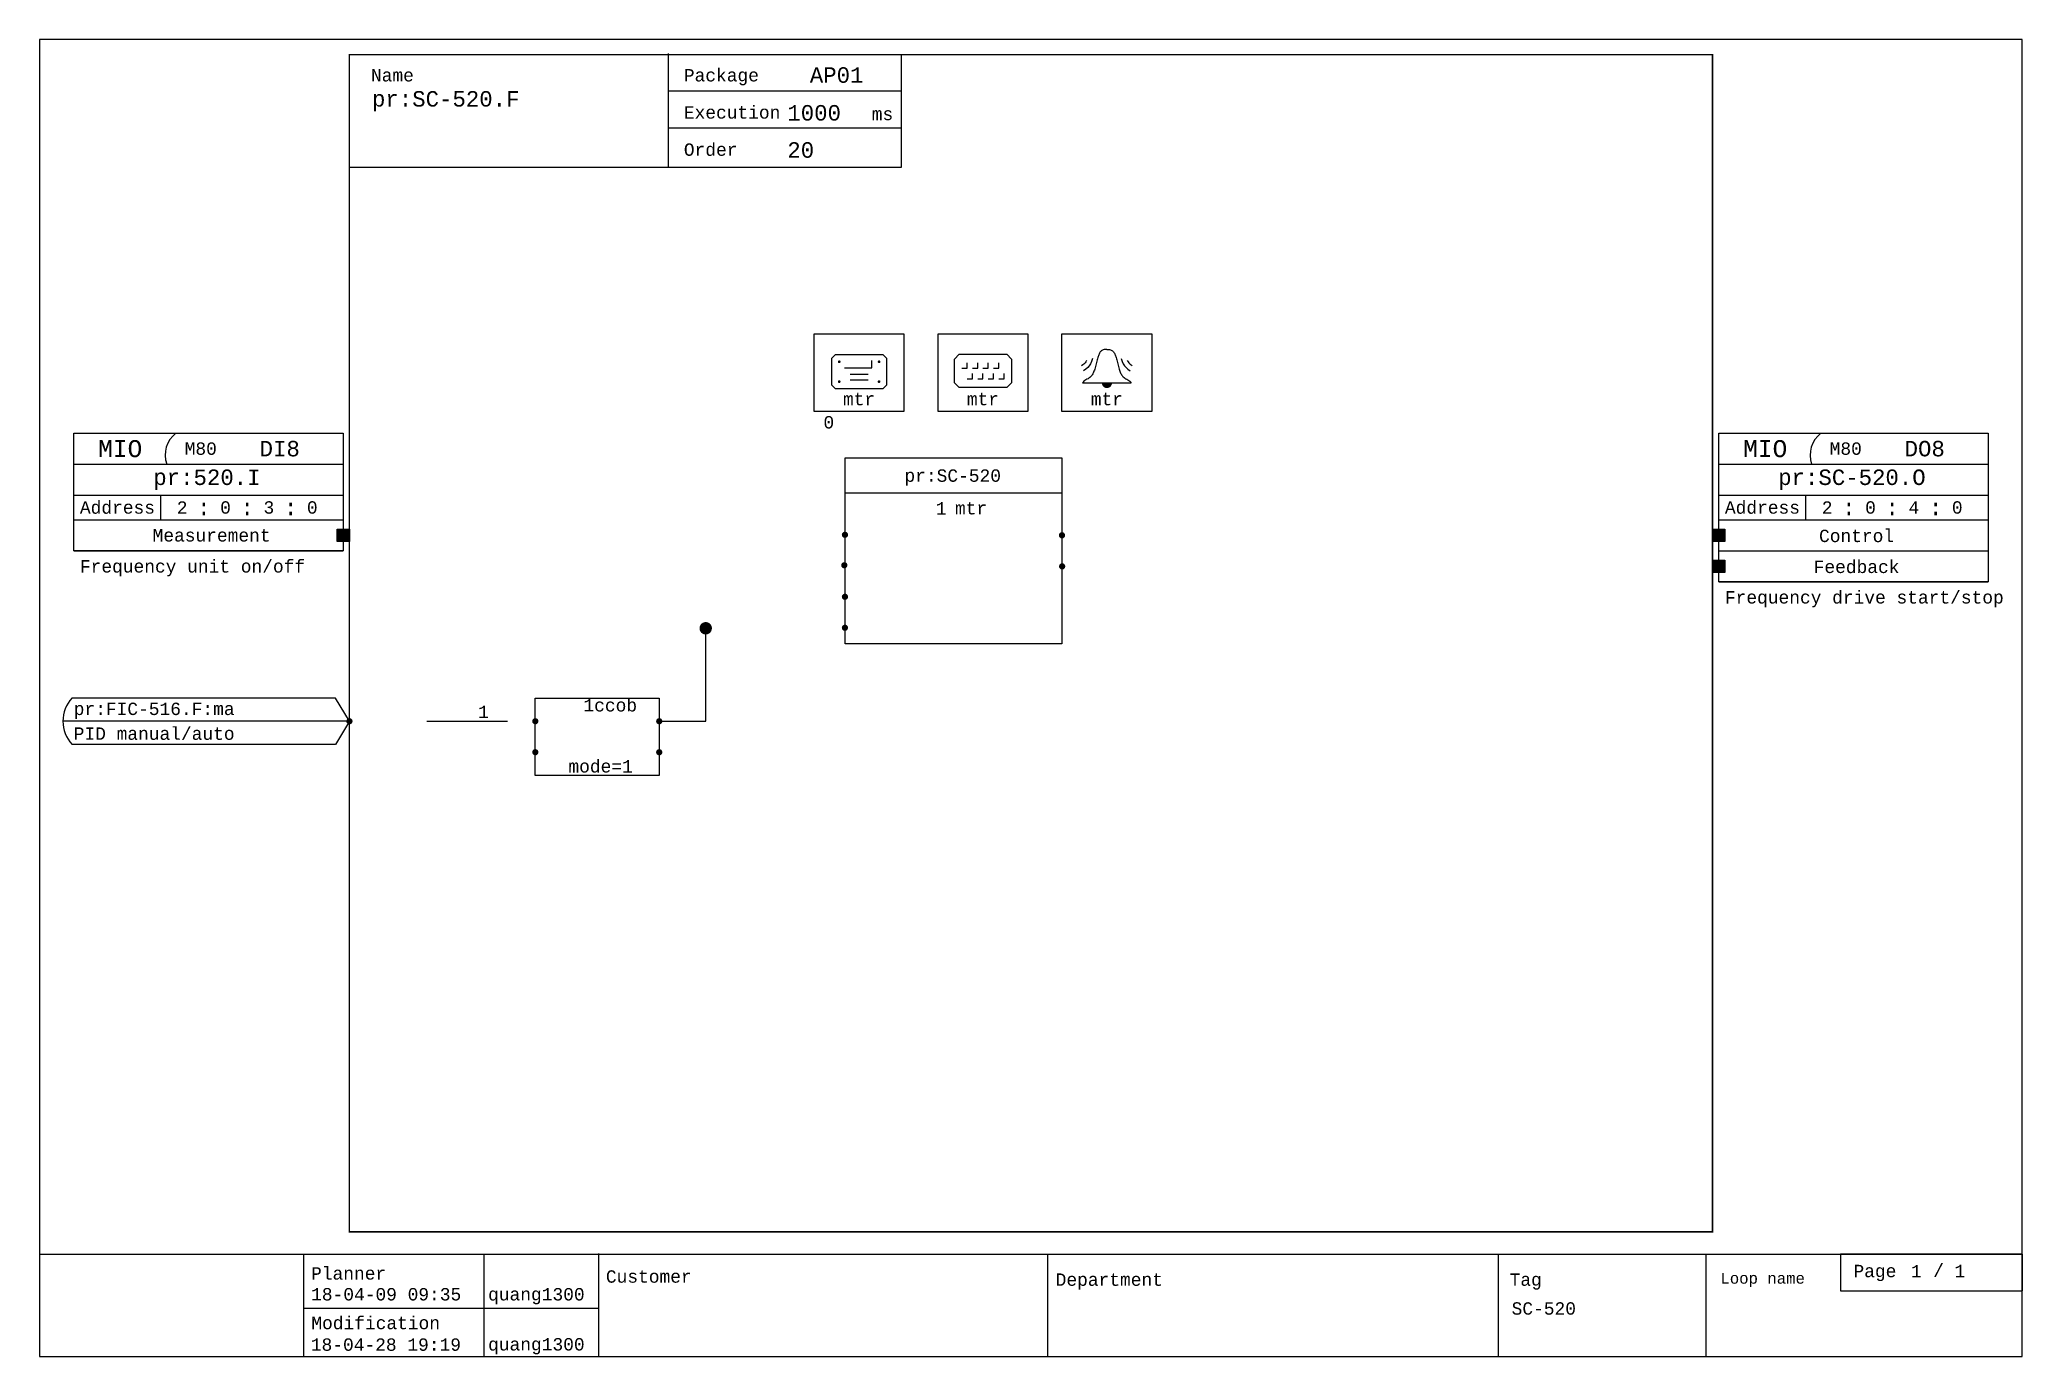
# Model space of a CAD drawing. Extents: x 0 to 640, y 0 to 425.
import ezdxf
from ezdxf.enums import TextEntityAlignment as Align

# ---------------------------------------------------------------- set-up
doc = ezdxf.new("R2010")
doc.units = 0
doc.header["$LTSCALE"] = 15
doc.header["$MEASUREMENT"] = 0
doc.layers.get('0').update_dxf_attribs({"linetype": 'CONTINUOUS'})
doc.layers.add('1', color=7, linetype='CONTINUOUS')
doc.styles.add('MONOTXT', font='Monotxt.shx')
doc.styles.get("Standard").update_dxf_attribs({"font": 'Monotxt.shx'})
doc.styles.add('TXT', font='Monotxt.shx')

# ---------------------------------------------------------------- blocks, each defined once
blk = doc.blocks.new('-SADMIN')
blk.add_lwpolyline([(1.28, 33), (1.28, 21.12), (60.01, 21.12), (60.01, 33), (1.28, 33)])
at = {"color": 7, "style": 'TXT'}
blk.add_text('Page', height=4, dxfattribs=at).set_placement((5.5, 25.54))
blk.add_text('/', height=4).set_placement((31.25, 25.72))
at = {"color": 7}
for tag, p in [('$PAGE_NO', (24.05, 25.52)), ('$PAGE_TOTAL', (38.1, 25.54))]:
    blk.add_attdef(tag, p, '', height=4, dxfattribs=at)
at = {"color": 7, "style": 'TXT', "flags": 1}
blk.add_attdef('$PAGE_CURR', (21.19, 20.01), '', height=4, dxfattribs=at)
at = {"color": 7, "flags": 1}
blk.add_attdef('$PAGE_SIZE', (21.19, 14.96), '', height=4, dxfattribs=at)
blk = doc.blocks.new('-ADMIN')
blk.add_line((85.24, 15.56), (180.37, 15.56))
at = {"color": 7}
blk.add_lwpolyline([(0, 0), (640, 0), (640, 425), (0, 425)], close=True, dxfattribs=at)
for points in [[(0, 33), (640, 33)], [(85.16, 32.99), (85.16, 0.02)], [(143.42, 33), (143.42, 0.02)], [(180.43, 33.2), (180.43, 0.02)], [(325.3, 32.67), (325.3, 0.14)], [(470.8, 32.67), (470.8, 0.14)], [(537.79, 32.67), (537.79, 0.14)]]:
    blk.add_lwpolyline(points, dxfattribs=at)
for s, height, p in [('Planner', 4, (87.62, 24.77)), ('Customer', 4, (182.78, 23.77)), ('Department', 4, (327.97, 22.77)), ('Tag', 4, (474.51, 22.77)), ('Loop name', 3.5, (542.55, 23.45)), ('Modification', 4, (87.7, 8.77))]:
    blk.add_text(s, height=height).set_placement(p)
at = {"color": 7, "style": 'MONOTXT'}
for tag, p, height in [('$PROCESSAREA1', (368, 23), 5), ('$CREATED', (87.63, 18.04), 4), ('$CREATOR', (144.76, 18.04), 4), ('$PROCESSAREA2', (368, 16), 5), ('$PROCESSAREA3', (368, 9), 5), ('$NAME', (475.15, 13.45), 4), ('$DESCRIPTION1', (543.15, 13.86), 4), ('$PROCESSAREA4', (368, 2), 5), ('$DESCRIPTION2', (543.24, 4.73), 4), ('$MODIFIED', (87.54, 1.79), 4), ('$MODIFIER', (144.76, 1.89), 4)]:
    blk.add_attdef(tag, p, '', height=height, dxfattribs=at)
at = {"color": 7, "style": 'MONOTXT', "flags": 1}
blk.add_attdef('$STATUS', (605, 5), '', height=4, dxfattribs=at)
blk = doc.blocks.new('-FADMIN')
for p, q in [((202.95, 408.51), (277.95, 408.51)), ((202.95, 396.51), (277.95, 396.51))]:
    blk.add_line(p, q)
at = {"const_width": 0.5}
blk.add_lwpolyline([(539.98, 420.17), (539.98, 40.17), (99.98, 40.17), (99.98, 420.17), (539.98, 420.17)], dxfattribs=at)
for points in [[(99.92, 383.79), (278.21, 383.79), (278.21, 420.22)], [(202.95, 383.77), (202.95, 420.51)]]:
    blk.add_lwpolyline(points)
for s, p in [('Name', (106.95, 411.51)), ('Package', (207.95, 411.51)), ('Execution', (207.95, 399.51)), ('ms', (268.6, 399.01)), ('Order', (207.95, 387.51))]:
    blk.add_text(s, height=4).set_placement(p)
for tag, p in [('$DESTINATION', (248.61, 411.08)), ('$NAME', (107.28, 403.4)), ('$EXECUTION', (241.35, 398.89)), ('$ORDINAL', (241.35, 386.89))]:
    blk.add_attdef(tag, p, '', height=5)
blk = doc.blocks.new('MTR_GEN')
blk.add_line((0.24, 13.71), (70.18, 13.71))
at = {"color": 7}
blk.add_lwpolyline([(0, 25), (70, 25), (70, -35), (0, -35)], close=True, dxfattribs=at)
at = {"const_width": 1}
for points in [[(-0.56, 0.17, 1), (0.44, 0.17, 1)], [(-0.76, -9.66, 1), (0.24, -9.66, 1)], [(69.56, -10.02, 1), (70.56, -10.02, 1)], [(-0.56, -19.83, 1), (0.44, -19.83, 1)], [(-0.56, -29.83, 1), (0.44, -29.83, 1)]]:
    blk.add_lwpolyline(points, format="xyb", close=True, dxfattribs=at)
at = {"color": 6, "const_width": 1}
blk.add_lwpolyline([(69.51, 0.01, 1), (70.51, 0.01, 1)], format="xyb", close=True, dxfattribs=at)
blk.add_text('mtr', height=4).set_placement((35.46, 6.76))
blk.add_attdef('$PORT', text='', height=4).set_placement((34.74, 18.69), align=Align.MIDDLE)
blk.add_attdef('$ORDER', text='', height=4).set_placement((32.75, 6.72), align=Align.RIGHT)
for tag, p, flags in [('$NAME', (49.97, 7.17), 3), ('INS<', (2.68, -1.87), 2), ('TON=', (24.07, -2.33), 1), ('TOFF=', (23.73, -7.14), 1), ('M<', (2.48, -11.74), 2), ('A<', (2.68, -21.87), 2), ('MA<', (2.68, -31.87), 2)]:
    blk.add_attdef(tag, p, '', height=4, dxfattribs=dict(flags=flags))
at = {"color": 7, "flags": 2}
for tag, p in [('ON>', (67.7, -1.78)), ('ONB<', (68.07, -11.58))]:
    blk.add_attdef(tag, text='', height=4, dxfattribs=at).set_placement(p, align=Align.RIGHT)
at = {"color": 7, "flags": 1}
for tag, p in [('MAC<', (25.35, -13.02)), ('AMC<', (24.97, -18.8))]:
    blk.add_attdef(tag, p, '', height=4, dxfattribs=at)
blk = doc.blocks.new('-IO_DO8_BO')
at = {"color": 7}
for p, q in [((2, 23), (89, 23)), ((2, 13), (89, 13)), ((30, 13), (30, 5)), ((2, 5), (89, 5)), ((2, -5), (89, -5)), ((2, -15), (89, -15))]:
    blk.add_line(p, q, dxfattribs=at)
for points in [[(2, 33), (89, 33), (89, -15), (2, -15), (2, 33)], [(0, 2), (4, 2), (4, -2), (0, -2), (0, 2)], [(0, -8), (4, -8), (4, -12), (0, -12), (0, -8)]]:
    blk.add_lwpolyline(points, dxfattribs=at)
blk.add_arc((40.38, 25.94), 8.88, 127.27, 199.33, dxfattribs=at)
at = {"color": 6}
blk.add_solid([(0.04, 1.96), (3.96, 1.96), (0.04, -1.96), (3.96, -1.96)], dxfattribs=at)
at = {"color": 7}
blk.add_solid([(0.04, -8.04), (3.96, -8.04), (0.04, -11.96), (3.96, -11.96)], dxfattribs=at)
at = {"color": 7, "style": 'TXT'}
for s, height, p in [('MIO', 5.5, (17, 28)), ('M80', 4, (43, 28)), (':', 5, (44, 9)), (':', 5, (58, 9)), (':', 5, (72, 9)), ('Control', 4, (46.5, 0)), ('Feedback', 4, (46.5, -10))]:
    blk.add_text(s, height=height, dxfattribs=at).set_placement(p, align=Align.MIDDLE)
blk.add_text('Address', height=4, dxfattribs=at).set_placement((4, 9), align=Align.MIDDLE_LEFT)
for tag, p, flags in [('$IOCABINET', (61, 50), 1), ('$IOFBLOCK', (61, 45), 3), ('$ALTYPE', (61, 40), 3), ('$TYPE', (61, 35), 3), ('C<BO', (5, -1.5), 2), ('CB>BIN', (5, -11.5), 2), ('$PAR1', (4, -32), 1), ('$SIM_HEADER', (61, -32), 1), ('$PAR2', (4, -38), 1), ('$SIM_BASENAME1', (61, -38), 3), ('$PAR3', (4, -44), 1), ('$SIM_BASENAME2', (61, -44), 3), ('$PAR4', (4, -50), 1), ('$SIM_BASENAME3', (61, -50), 3), ('$PAR5', (4, -56), 1), ('$SIM_BASENAME4', (61, -56), 3), ('$PAR6', (4, -62), 1), ('$SIM_IOTYPE', (61, -62), 3), ('$SIM_TYPE', (61, -68), 3), ('$SIM_INTERFACEDEFAULTTYPE', (61, -74), 3), ('$SIM_VALUETYPE', (61, -80), 3), ('$SIM_MIN_ATTR', (61, -86), 3), ('$SIM_MAX_ATTR', (61, -92), 3), ('$SIM_SIMGRP', (61, -98), 1), ('$SIM_PERMITTED', (61, -104), 1), ('$SIM_LOCATION', (61, -110), 1), ('$SIM_DOCLINK1', (61, -116), 1), ('$SIM_DOCLINK2', (61, -122), 1), ('$SIM_DOCLINK3', (61, -128), 1), ('$SIM_DOCLINK4', (61, -134), 1), ('$SIM_DOCLINK5', (61, -140), 1), ('$SIM_IOMAPPING', (61, -146), 1), ('$SIM_DEVICETAG', (61, -152), 1), ('$SIM_TAG', (61, -158), 1), ('$SIM_SCANRATE', (61, -164), 1), ('$SIM_INTERFACETYPE', (61, -170), 1), ('$SIM_ADDINFO', (61, -176), 1), ('$SIM_COMMENTS', (61, -182), 1)]:
    blk.add_attdef(tag, p, '', height=4, dxfattribs=dict(at, flags=flags))
for tag, height, p in [('$IOCARDTYP', 5, (68.5, 28)), ('$NAME', 5, (45, 18)), ('$FBC(2-15)', 4, (37, 9)), ('$PIC(0-15)', 4, (51, 9)), ('$CARD(0-15)', 4, (65, 9)), ('$CHANNEL(0-7)', 4, (79, 9))]:
    blk.add_attdef(tag, text='', height=height, dxfattribs=at).set_placement(p, align=Align.MIDDLE)
blk.add_attdef('$COMMENT', (4, -22), '', height=4, dxfattribs=at)
blk = doc.blocks.new('-CE_MTR')
at = {"color": 7}
for points in [[(0, 0), (0, 25), (29, 25), (29, 0)], [(23.31, 17.22), (23.31, 8.44), (22.14, 7.28), (6.93, 7.28), (5.76, 8.44), (5.76, 17.22), (6.93, 18.39), (22.14, 18.39)]]:
    blk.add_lwpolyline(points, close=True, dxfattribs=at)
at = {"color": 7, "const_width": 0.44}
for points in [[(7.88, 16.04, 1), (8.32, 16.04, 1)], [(20.75, 16.04, 1), (21.19, 16.04, 1)], [(7.88, 9.61, 1), (8.32, 9.61, 1)], [(20.75, 9.61, 1), (21.19, 9.61, 1)]]:
    blk.add_lwpolyline(points, format="xyb", close=True, dxfattribs=at)
at = {"color": 7}
for points in [[(9.85, 14.08), (18.62, 14.08), (18.62, 16.41)], [(11.61, 12.07), (17.45, 12.07)], [(11.61, 10.25), (17.45, 10.25)]]:
    blk.add_lwpolyline(points, dxfattribs=at)
blk.add_text('mtr', height=4, dxfattribs=at).set_placement((14.5, 2), align=Align.CENTER)
blk.add_attdef('$DID', (3, -5.5), '', height=4, dxfattribs=at)
at = {"color": 7, "flags": 1}
for tag, p in [('$NAME', (5, -10)), ('$CR', (5, -15)), ('NAME1', (5, -20)), ('NAME2', (5, -25)), ('NAME3', (5, -30)), ('POS1', (5, -35)), ('POS2', (5, -40)), ('POS3', (5, -45)), ('OPTM', (5, -55)), ('INFO', (5, -50)), ('POSOP', (5, -60)), ('CURUNIT', (5, -65)), ('CURPREC', (5, -70)), ('E1SMB', (5, -80)), ('E1NAME', (5, -85)), ('E1ALMTXT', (5, -90)), ('E2SMB', (5, -95)), ('E2NAME', (5, -100)), ('E2ALMTXT', (5, -105)), ('E3SMB', (5, -110)), ('E3NAME', (5, -115)), ('E3ALMTXT', (5, -120)), ('E4SMB', (5, -125)), ('E4NAME', (5, -130)), ('E4ALMTXT', (5, -135)), ('E5SMB', (5, -140)), ('E5NAME', (5, -145)), ('E5ALTXT', (5, -150)), ('E6SMB', (5, -155)), ('E6NAME', (5, -160)), ('E6ALMTXT', (5, -165)), ('--FON', (5, -170)), ('--FOFF', (5, -175)), ('--WD', (5, -180)), ('--CURHH', (5, -185)), ('--CURH', (5, -190)), ('--E1', (5, -195)), ('--E2', (5, -200)), ('--E3', (5, -205)), ('--E4', (5, -210)), ('--E5', (5, -215)), ('--E6', (5, -220)), ('---OMA', (5, -225)), ('---OM', (5, -230)), ('---OLD', (5, -235)), ('---OESTO', (5, -240)), ('AREAOP', (5, -245))]:
    blk.add_attdef(tag, p, '', height=4, dxfattribs=at)
blk = doc.blocks.new('-OD_MTR')
for p, q in [((7.67, 13.98), (9.38, 13.98)), ((9.38, 13.98), (9.38, 15.69)), ((11.09, 13.98), (12.8, 13.98)), ((12.8, 13.98), (12.8, 15.69)), ((14.51, 13.98), (16.22, 13.98)), ((16.22, 13.98), (16.22, 15.69)), ((17.93, 13.98), (19.64, 13.98)), ((19.64, 13.98), (19.64, 15.69)), ((9.38, 10.56), (11.09, 10.56)), ((11.09, 10.56), (11.09, 12.27)), ((12.8, 10.56), (14.51, 10.56)), ((14.51, 10.56), (14.51, 12.27)), ((16.22, 10.56), (17.93, 10.56)), ((17.93, 10.56), (17.93, 12.27)), ((19.64, 10.56), (21.35, 10.56)), ((21.35, 10.56), (21.35, 12.27))]:
    blk.add_line(p, q)
at = {"color": 7}
for points in [[(0, 0), (0, 25), (29, 25), (29, 0)], [(22.2, 18.45), (23.74, 16.91), (23.74, 9.22), (22.2, 7.68), (6.81, 7.68), (5.27, 9.22), (5.27, 16.91), (6.81, 18.45)]]:
    blk.add_lwpolyline(points, close=True, dxfattribs=at)
blk.add_text('mtr', height=4, dxfattribs=at).set_placement((14.5, 2), align=Align.CENTER)
at = {"color": 7, "flags": 1}
for tag, p in [('$NAME', (5, -10)), ('$CR', (5, -15)), ('POS', (5, -20)), ('PREFIX', (5, -25)), ('PDATA', (5, -30)), ('--ALM', (5, -35)), ('TXT1SEL', (5, -40)), ('TXT2SEL', (5, -45))]:
    blk.add_attdef(tag, p, '', height=4, dxfattribs=at)
blk = doc.blocks.new('-AL_MTR')
at = {"color": 7}
blk.add_lwpolyline([(0, 0), (0, 25), (29, 25), (29, 0)], close=True, dxfattribs=at)
at = {"color": 1}
for points in [[(14.51, 20.02), (14.05, 20), (13.67, 19.96), (13.35, 19.9), (13.09, 19.81), (12.86, 19.69), (12.67, 19.55), (12.51, 19.39), (12.36, 19.21), (12.23, 19), (12.1, 18.78), (11.99, 18.53), (11.88, 18.27), (11.77, 17.98), (11.66, 17.68), (11.55, 17.36), (11.44, 17.01), (11.33, 16.64), (11.22, 16.24), (11.11, 15.82), (11, 15.38), (10.89, 14.94), (10.79, 14.49), (10.68, 14.07), (10.57, 13.67), (10.46, 13.3), (10.34, 12.97), (10.22, 12.66), (10.1, 12.38), (9.96, 12.12), (9.8, 11.86), (9.63, 11.62), (9.43, 11.39), (9.22, 11.17), (8.97, 10.95), (8.7, 10.75), (8.41, 10.55), (8.08, 10.36), (7.74, 10.17), (7.4, 9.97), (7.09, 9.74), (6.83, 9.49), (6.63, 9.18)], [(14.51, 20.02), (14.96, 20), (15.34, 19.96), (15.66, 19.9), (15.93, 19.81), (16.15, 19.69), (16.34, 19.55), (16.51, 19.39), (16.65, 19.21), (16.79, 19), (16.91, 18.78), (17.02, 18.53), (17.13, 18.27), (17.24, 17.98), (17.35, 17.68), (17.46, 17.36), (17.57, 17.01), (17.68, 16.64), (17.79, 16.24), (17.9, 15.82), (18.01, 15.38), (18.12, 14.94), (18.23, 14.49), (18.34, 14.07), (18.45, 13.67), (18.56, 13.3), (18.67, 12.97), (18.79, 12.66), (18.92, 12.38), (19.06, 12.12), (19.21, 11.86), (19.39, 11.62), (19.58, 11.39), (19.8, 11.17), (20.04, 10.95), (20.31, 10.75), (20.61, 10.55), (20.94, 10.36), (21.28, 10.17), (21.61, 9.97), (21.92, 9.74), (22.18, 9.49), (22.39, 9.18)], [(6.63, 9.18), (22.39, 9.18)]]:
    blk.add_lwpolyline(points, dxfattribs=at)
at = {"color": 7}
for points in [[(7.94, 16.41), (7.66, 15.99), (7.44, 15.69), (7.24, 15.46), (7.02, 15.26), (6.72, 15.05), (6.3, 14.76)], [(9.91, 17.06), (9.58, 16.16), (9.22, 15.38), (8.8, 14.72), (8.3, 14.14), (7.7, 13.62), (6.96, 13.12)], [(19.1, 17.06), (19.44, 16.16), (19.8, 15.38), (20.21, 14.72), (20.71, 14.14), (21.31, 13.62), (22.06, 13.12)], [(21.07, 16.41), (21.35, 15.99), (21.57, 15.69), (21.77, 15.46), (22, 15.26), (22.3, 15.05), (22.71, 14.76)]]:
    blk.add_lwpolyline(points, dxfattribs=at)
at = {"color": 7, "const_width": 1.64}
blk.add_lwpolyline([(13.69, 9.18, 1), (15.33, 9.18, 1)], format="xyb", dxfattribs=at)
at = {"color": 7}
blk.add_text('mtr', height=4, dxfattribs=at).set_placement((14.5, 2), align=Align.CENTER)
at = {"color": 7, "flags": 1}
for tag, p in [('$NAME', (5, -10)), ('$CR', (5, -15)), ('PREFIX', (5, -20)), ('AREAAL', (5, -25)), ('AREAMS', (5, -30)), ('--FON', (5, -35)), ('--FOFF', (5, -40)), ('--WD', (5, -45)), ('--CURH', (5, -50)), ('--CURHH', (5, -55)), ('--E1', (5, -60)), ('--E2', (5, -65)), ('--E3', (5, -70)), ('--E4', (5, -75)), ('--E5', (5, -80)), ('--E6', (5, -85)), ('EDGEAL', (5, -90)), ('ACKDEMAL', (5, -95)), ('PRIAL', (5, -100)), ('USERAL', (5, -105)), ('RESAL', (5, -110)), ('EDGEMS', (5, -115)), ('ACKDEMMS', (5, -120)), ('USERMS', (5, -125)), ('RESMS', (5, -130))]:
    blk.add_attdef(tag, p, '', height=4, dxfattribs=at)
blk = doc.blocks.new('-IO_DI8')
at = {"color": 7}
for p, q in [((-89, 23), (-2, 23)), ((-89, 13), (-2, 13)), ((-61, 13), (-61, 5)), ((-89, 5), (-2, 5)), ((-89, -5), (-2, -5))]:
    blk.add_line(p, q, dxfattribs=at)
for points in [[(-89, 33), (-2, 33), (-2, -5), (-89, -5), (-89, 33)], [(-4, 2), (0, 2), (0, -2), (-4, -2), (-4, 2)]]:
    blk.add_lwpolyline(points, dxfattribs=at)
blk.add_arc((-50.62, 25.94), 8.88, 127.27, 199.33, dxfattribs=at)
blk.add_solid([(-3.96, 1.96), (-0.04, 1.96), (-3.96, -1.96), (-0.04, -1.96)], dxfattribs=at)
at = {"color": 7, "style": 'TXT'}
for s, height, p in [('MIO', 5.5, (-74, 28)), ('M80', 4, (-48, 28)), (':', 5, (-47, 9)), (':', 5, (-33, 9)), (':', 5, (-19, 9)), ('Measurement', 4, (-44.5, 0))]:
    blk.add_text(s, height=height, dxfattribs=at).set_placement(p, align=Align.MIDDLE)
blk.add_text('Address', height=4, dxfattribs=at).set_placement((-87, 9), align=Align.MIDDLE_LEFT)
for tag, p, flags in [('$IOCABINET', (-30, 50), 1), ('$IOFBLOCK', (-30, 45), 3), ('$ALTYPE', (-30, 40), 3), ('$TYPE', (-30, 35), 3), ('$PAR1', (-87, -22), 1), ('$SIM_HEADER', (-30, -22), 1), ('$PAR2', (-87, -28), 1), ('$SIM_BASENAME1', (-30, -28), 3), ('$PAR3', (-87, -34), 1), ('$SIM_BASENAME2', (-30, -34), 3), ('$PAR4', (-87, -40), 1), ('$SIM_BASENAME3', (-30, -40), 3), ('$PAR5', (-87, -46), 3), ('$SIM_IOTYPE', (-30, -46), 3), ('$SIM_TYPE', (-30, -52), 3), ('$SIM_INTERFACEDEFAULTTYPE', (-30, -58), 3), ('$SIM_VALUETYPE', (-30, -64), 3), ('$SIM_MIN_ATTR', (-30, -70), 3), ('$SIM_MAX_ATTR', (-30, -76), 3), ('$SIM_SIMGRP', (-30, -82), 1), ('$SIM_PERMITTED', (-30, -88), 1), ('$SIM_LOCATION', (-30, -94), 1), ('$SIM_DOCLINK1', (-30, -100), 1), ('$SIM_DOCLINK2', (-30, -106), 1), ('$SIM_DOCLINK3', (-30, -112), 1), ('$SIM_DOCLINK4', (-30, -118), 1), ('$SIM_DOCLINK5', (-30, -124), 1), ('$SIM_IOMAPPING', (-30, -130), 1), ('$SIM_DEVICETAG', (-30, -136), 1), ('$SIM_TAG', (-30, -142), 1), ('$SIM_SCANRATE', (-30, -148), 1), ('$SIM_INTERFACETYPE', (-30, -154), 1), ('$SIM_ADDINFO', (-30, -160), 1), ('$SIM_COMMENTS', (-30, -166), 1)]:
    blk.add_attdef(tag, p, '', height=4, dxfattribs=dict(at, flags=flags))
for tag, height, p in [('$IOCARDTYP', 5, (-22.5, 28)), ('$NAME', 5, (-46, 18)), ('$FBC(2-15)', 4, (-54, 9)), ('$PIC(0-15)', 4, (-40, 9)), ('$CARD(0-15)', 4, (-26, 9)), ('$CHANNEL(0-7)', 4, (-12, 9))]:
    blk.add_attdef(tag, text='', height=height, dxfattribs=at).set_placement(p, align=Align.MIDDLE)
at = {"color": 7, "style": 'TXT', "flags": 2}
blk.add_attdef('M>BIN', text='', height=4, dxfattribs=at).set_placement((-6, -1.5), align=Align.RIGHT)
at = {"color": 7, "style": 'TXT'}
blk.add_attdef('$COMMENT', (-87, -12), '', height=4, dxfattribs=at)
blk = doc.blocks.new('-EXTITBI')
at = {"color": 7}
for points in [[(0, 0), (-4.5, 7.5), (-89.5, 7.5)], [(0, 0), (-92.5, 0)], [(0, 0), (-4.5, -7.5), (-89.5, -7.5)]]:
    blk.add_lwpolyline(points, dxfattribs=at)
at = {"color": 7, "const_width": 1}
blk.add_lwpolyline([(-0.5, 0, 1), (0.5, 0, 1)], format="xyb", close=True, dxfattribs=at)
at = {"color": 7}
blk.add_arc((-81.63, 0), 10.88, 136.4, 223.6, dxfattribs=at)
at = {"color": 7, "style": 'TXT'}
for tag, p in [('$NAME', (-89, 2)), ('$COMMENT', (-89, -6))]:
    blk.add_attdef(tag, p, '', height=4, dxfattribs=at)
for tag, p, flags in [('$VALUE', (-58, 2), 1), ('$TYPE', (-34, 2), 3), ('$CP', (0, -1.6), 2), ('$TRANSFER', (-53, -6), 3), ('$RATE', (-89, -14), 1)]:
    blk.add_attdef(tag, p, '', height=4, dxfattribs=dict(at, flags=flags))
blk = doc.blocks.new('CCOB_MEDIUM')
at = {"color": 7}
blk.add_lwpolyline([(0, 7.5), (40, 7.5), (40, -17.5), (0, -17.5)], close=True, dxfattribs=at)
at = {"color": 7, "const_width": 1}
for points in [[(-0.5, 0, 1), (0.5, 0, 1)], [(39.5, 0, 1), (40.5, 0, 1)], [(-0.5, -10, 1), (0.5, -10, 1)], [(39.5, -10, 1), (40.5, -10, 1)]]:
    blk.add_lwpolyline(points, format="xyb", close=True, dxfattribs=at)
at = {"color": 7}
blk.add_text('ccob', height=4, dxfattribs=at).set_placement((19, 3.15))
blk.add_text('mode=', height=4, dxfattribs=at).set_placement((28, -16.55), align=Align.RIGHT)
blk.add_attdef('$ORDER', text='', height=4, dxfattribs=at).set_placement((19, 3.15), align=Align.RIGHT)
for tag, p, flags in [('$NAME', (15, 7.5), 3), ('IN<', (2, -1.5), 2), ('CND<', (2, -11.5), 2), ('FMASK=', (0, -25), 1)]:
    blk.add_attdef(tag, p, '', height=4, dxfattribs=dict(at, flags=flags))
at = {"color": 7, "flags": 2}
for tag, p in [('OUT>', (38, -1.5)), ('CCOUT>', (38, -11.5))]:
    blk.add_attdef(tag, text='', height=4, dxfattribs=at).set_placement(p, align=Align.RIGHT)
at = {"color": 7}
blk.add_attdef('MODE=', (28, -16.55), '', height=4, dxfattribs=at)
blk = doc.blocks.new('-CONSBIN', base_point=(270, 330))
at = {"color": 7}
blk.add_line((245, 330), (271, 330), dxfattribs=at)
at = {"color": 7, "style": 'MONOTXT'}
blk.add_attdef('$VALUE', text='', height=4, dxfattribs=at).set_placement((265, 331), align=Align.RIGHT)
at = {"color": 7, "style": 'MONOTXT', "flags": 2}
blk.add_attdef('$CP', text='', height=4, dxfattribs=at).set_placement((270, 330), align=Align.MIDDLE)

msp = doc.modelspace()

# ---------------------------------------------------------------- linework, layer by layer
at = {"layer": '1', "color": 7}
for points in [[(100, 265, 0, 0, 0), (255, 265, 0, 0, 0), (255, 265, 5, 0, 0), (260, 265, 0, 0, 0)], [(540, 255, 0, 0, 0), (335, 255, 0, 0, 0), (335, 255, 5, 0, 0), (330, 255, 0, 0, 0)], [(215, 235, 0, 0, 0), (215, 245, 0, 0, 0), (255, 245, 0, 0, 0), (255, 245, 5, 0, 0), (260, 245, 0, 0, 0)], [(215, 235, 0, 0, 0), (255, 235, 0, 0, 0), (255, 235, 5, 0, 0), (260, 235, 0, 0, 0)], [(100, 205, 0, 0, 0), (110, 205, 0, 0, 0), (110, 195, 0, 0, 0), (155, 195, 0, 0, 0), (155, 195, 5, 0, 0), (160, 195, 0, 0, 0)], [(150, 205, 0, 0, 0), (155, 205, 5, 0, 0), (160, 205, 0, 0, 0)]]:
    msp.add_lwpolyline(points, format="xyseb", dxfattribs=at)
at = {"layer": '1', "color": 6}
msp.add_lwpolyline([(330, 265, 0, 0, 0), (535, 265, 0, 0, 0), (535, 265, 5, 0, 0), (540, 265, 0, 0, 0)], format="xyseb", dxfattribs=at)
at = {"layer": '1', "color": 7}
msp.add_lwpolyline([(214, 235, 2, 2, 1), (216, 235, 2, 2, 1)], format="xyseb", close=True, dxfattribs=at)
msp.add_lwpolyline([(200, 205), (215, 205), (215, 235)], dxfattribs=at)

# ---------------------------------------------------------------- block references
at = {"color": 7}
msp.add_blockref('-ADMIN', (0, 0), dxfattribs=at).add_auto_attribs({'$NAME': 'SC-520', '$CREATOR': 'quang1300', '$CREATED': '18-04-09 09:35', '$MODIFIER': 'quang1300', '$MODIFIED': '18-04-28 19:19'})
at = {"layer": '1', "color": 7}
for name, p, values in [('-FADMIN', (0, 0), {'$NAME': 'pr:SC-520.F', '$DESTINATION': 'AP01', '$EXECUTION': '1000', '$ORDINAL': '20'}), ('-EXTITBI', (100, 205), {'$NAME': 'pr:FIC-516.F:ma', '$COMMENT': 'PID manual/auto'}), ('-SADMIN', (580, 0), {'$PAGE_NO': '1', '$PAGE_TOTAL': '1'})]:
    msp.add_blockref(name, p, dxfattribs=at).add_auto_attribs(values)
at = {"layer": '1', "color": 6}
msp.add_blockref('-CE_MTR', (250, 305), dxfattribs=at).add_auto_attribs({'$DID': '0'})
for name, p in [('-OD_MTR', (290, 305)), ('-AL_MTR', (330, 305))]:
    msp.add_blockref(name, p, dxfattribs=at)
at = {"layer": '1', "color": 7}
ref = msp.add_blockref('-IO_DI8', (100, 265), dxfattribs=at)
ref.add_attrib('$NAME', 'pr:520.I', dxfattribs={"layer": '0', "color": 7, "height": 5, "style": 'TXT'}).set_placement((54, 283), align=Align.MIDDLE)
ref.add_attrib('$IOCARDTYP', 'DI8', dxfattribs={"layer": '0', "color": 7, "height": 5, "style": 'TXT'}).set_placement((77.5, 293), align=Align.MIDDLE)
ref.add_attrib('$FBC(2-15)', '2', dxfattribs={"layer": '0', "color": 7, "height": 4, "style": 'TXT'}).set_placement((46, 274), align=Align.MIDDLE)
ref.add_attrib('$PIC(0-15)', '0', dxfattribs={"layer": '0', "color": 7, "height": 4, "style": 'TXT'}).set_placement((60, 274), align=Align.MIDDLE)
ref.add_attrib('$CARD(0-15)', '3', dxfattribs={"layer": '0', "color": 7, "height": 4, "style": 'TXT'}).set_placement((74, 274), align=Align.MIDDLE)
ref.add_attrib('$CHANNEL(0-7)', '0', dxfattribs={"layer": '0', "color": 7, "height": 4, "style": 'TXT'}).set_placement((88, 274), align=Align.MIDDLE)
ref.add_attrib('$COMMENT', 'Frequency unit on/off', (13, 253), dxfattribs={"layer": '0', "color": 7, "height": 4, "style": 'TXT'})
ref = msp.add_blockref('-IO_DO8_BO', (540, 265), dxfattribs=at)
ref.add_attrib('$NAME', 'pr:SC-520.O', dxfattribs={"layer": '0', "color": 7, "height": 5, "style": 'TXT'}).set_placement((585, 283), align=Align.MIDDLE)
ref.add_attrib('$IOCARDTYP', 'DO8', dxfattribs={"layer": '0', "color": 7, "height": 5, "style": 'TXT'}).set_placement((608.5, 293), align=Align.MIDDLE)
ref.add_attrib('$FBC(2-15)', '2', dxfattribs={"layer": '0', "color": 7, "height": 4, "style": 'TXT'}).set_placement((577, 274), align=Align.MIDDLE)
ref.add_attrib('$PIC(0-15)', '0', dxfattribs={"layer": '0', "color": 7, "height": 4, "style": 'TXT'}).set_placement((591, 274), align=Align.MIDDLE)
ref.add_attrib('$CARD(0-15)', '4', dxfattribs={"layer": '0', "color": 7, "height": 4, "style": 'TXT'}).set_placement((605, 274), align=Align.MIDDLE)
ref.add_attrib('$CHANNEL(0-7)', '0', dxfattribs={"layer": '0', "color": 7, "height": 4, "style": 'TXT'}).set_placement((619, 274), align=Align.MIDDLE)
ref.add_attrib('$COMMENT', 'Frequency drive start/stop', (544, 243), dxfattribs={"layer": '0', "color": 7, "height": 4, "style": 'TXT'})
ref = msp.add_blockref('MTR_GEN', (260, 265), dxfattribs=at)
ref.add_attrib('$ORDER', '1', dxfattribs={"layer": '0', "height": 4}).set_placement((292.75, 271.72), align=Align.RIGHT)
ref.add_attrib('$PORT', 'pr:SC-520', dxfattribs={"layer": '0', "height": 4}).set_placement((294.74, 283.69), align=Align.MIDDLE)
ref = msp.add_blockref('CCOB_MEDIUM', (160, 205), dxfattribs=at)
ref.add_attrib('$ORDER', '1', dxfattribs={"layer": '0', "color": 7, "height": 4}).set_placement((179, 208.15), align=Align.RIGHT)
ref.add_attrib('MODE=', '1', (188, 188.45), dxfattribs={"layer": '0', "color": 7, "height": 4})
ref = msp.add_blockref('-CONSBIN', (150, 205), dxfattribs=at)
ref.add_attrib('$VALUE', '1', dxfattribs={"color": 7, "height": 4, "style": 'MONOTXT'}).set_placement((145, 206), align=Align.RIGHT)

doc.saveas('drawing.dxf')
